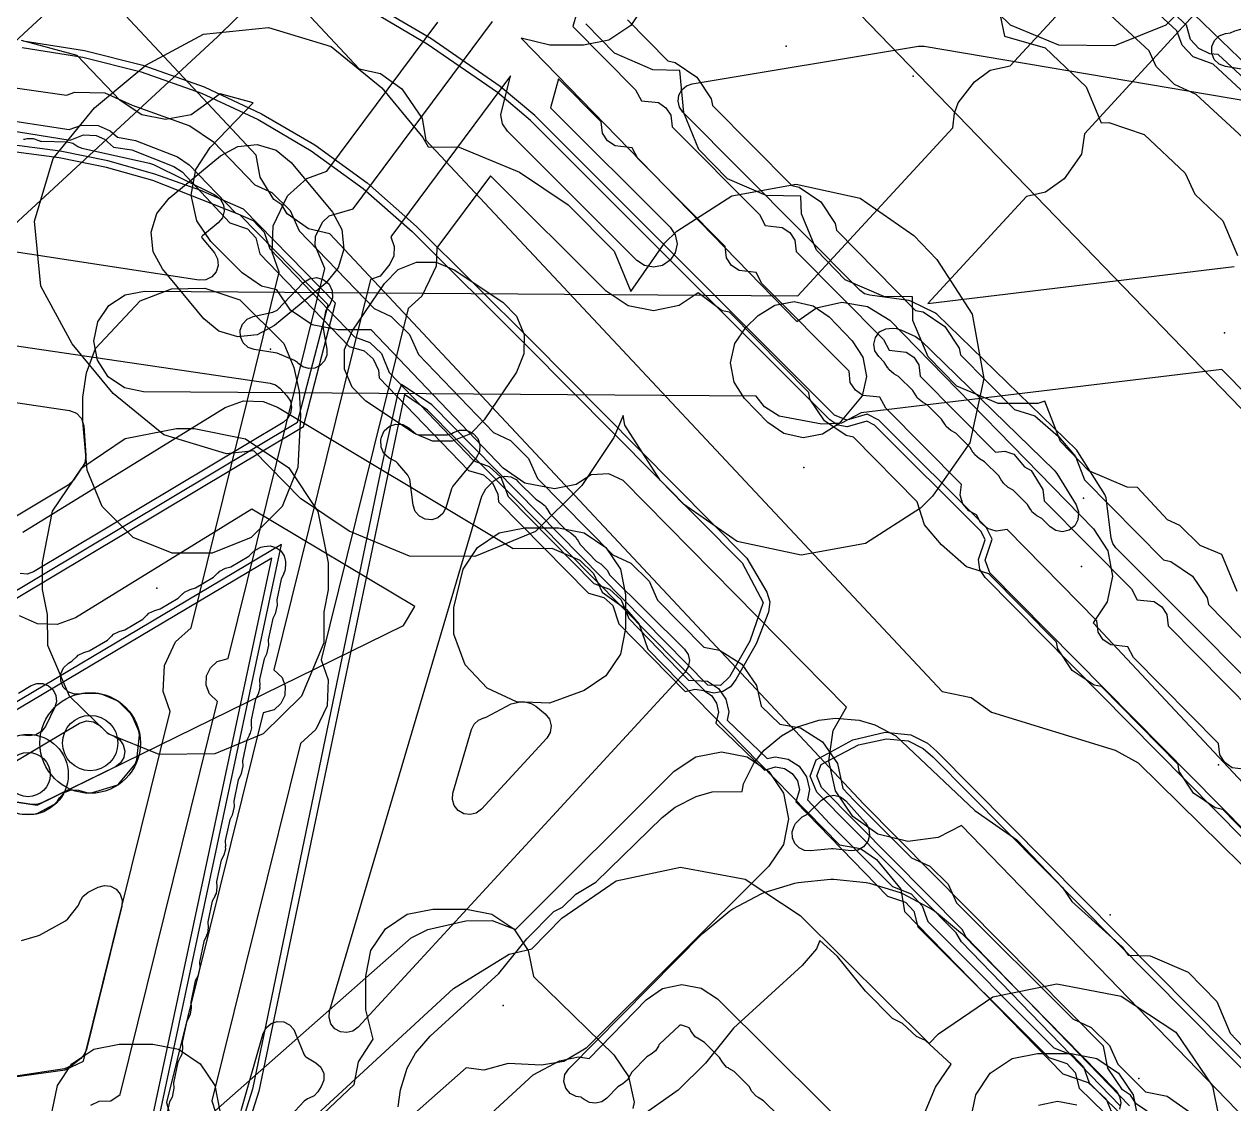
# Model space of a CAD drawing. Header units: metres. Extents: x -2677 to -840, y 169 to 1487.
# Drawn here: x -2091.17 to -2055.09, y 987.53 to 1019.73 of the extents above; entities that cross this region are included whole.
import ezdxf

# ---------------------------------------------------------------- set-up
doc = ezdxf.new("R2010")
doc.units = ezdxf.units.M
for name, color, linetype in [('AI_GREENING_ALLOWED_ZONE', 4, 'Continuous'), ('AI_GREENING_EXCLUSIONS', 1, 'Continuous'), ('AI_GREENING_LAWN', 82, 'Continuous'), ('AI_GREENING_REJECTED', 6, 'Continuous'), ('AI_GREENING_SHRUBS', 92, 'Continuous')]:
    doc.layers.add(name, color=color, linetype=linetype)

# ---------------------------------------------------------------- blocks, each defined once
blk = doc.blocks.new('AI_SHRUB')
for radius in [1, 0.55]:
    blk.add_circle((0, 0), radius)

msp = doc.modelspace()

# ---------------------------------------------------------------- linework, layer by layer
at = {"layer": 'AI_GREENING_ALLOWED_ZONE'}
for points in [[(-2095.645, 1009.073), (-2089.818, 1008.21), (-2089.61, 1008.129), (-2089.459, 1007.966), (-2089.393, 1007.753), (-2089.325, 1006.859), (-2089.355, 1006.648), (-2089.47, 1006.468), (-2089.479, 1006.459), (-2089.697, 1006.133), (-2089.855, 1005.983), (-2106.465, 996.016)], [(-2092.113, 997.341), (-2089.518, 998.882), (-2089.312, 998.95), (-2089.097, 998.924), (-2088.913, 998.809), (-2088.702, 998.602), (-2088.622, 998.549), (-2088.479, 998.491), (-2088.319, 998.387), (-2088.211, 998.231), (-2088.168, 998.045), (-2088.198, 997.857), (-2088.295, 997.694), (-2088.447, 997.579), (-2090.643, 996.501), (-2090.788, 996.456), (-2090.94, 996.456), (-2091.384, 996.524)], [(-2091.25, 992.405), (-2090.768, 992.535), (-2090.712, 992.558), (-2089.94, 992.985), (-2089.866, 993.047), (-2089.563, 993.428), (-2089.519, 993.514), (-2089.514, 993.532), (-2089.417, 993.714), (-2089.255, 993.842), (-2088.959, 993.988), (-2088.777, 994.038), (-2088.59, 994.018), (-2088.424, 993.93), (-2088.302, 993.786), (-2088.242, 993.608), (-2088.252, 993.42), (-2089.311, 989.148), (-2089.374, 989.001), (-2089.479, 988.882), (-2089.726, 988.68), (-2089.969, 988.572), (-2093.016, 988.117)]]:
    msp.add_lwpolyline(points, dxfattribs=at)
msp.add_lwpolyline([(-2076.194, 999.507), (-2076.043, 999.471), (-2075.91, 999.392), (-2075.627, 999.155), (-2075.501, 998.997), (-2075.448, 998.804), (-2075.476, 998.604), (-2075.58, 998.432), (-2077.531, 996.314), (-2077.684, 996.201), (-2077.869, 996.154), (-2078.058, 996.179), (-2078.223, 996.273), (-2078.342, 996.422), (-2078.396, 996.604), (-2078.379, 996.794), (-2077.822, 998.692), (-2077.743, 998.849), (-2077.616, 998.969), (-2077.454, 999.038), (-2077.452, 999.039), (-2077.39, 999.062), (-2076.647, 999.461), (-2076.374, 999.52), (-2076.194, 999.507)], close=True, dxfattribs=at)
at = {"layer": 'AI_GREENING_EXCLUSIONS'}
for points in [[(-2044.987, 998.051), (-2073.213, 1027.242), (-2074.024, 1027.654), (-2074.604, 1028.176), (-2074.91, 1028.659), (-2075.416, 1028.399), (-2076.18, 1028.243), (-2076.961, 1028.255), (-2077.701, 1028.502), (-2078.291, 1029.013), (-2078.64, 1029.711), (-2078.705, 1030.078), (-2078.626, 1030.817), (-2078.282, 1031.477), (-2077.938, 1031.819), (-2077.04, 1032.308), (-2077.158, 1033.06), (-2077.106, 1033.609), (-2094.992, 1080.048)], [(-2044.987, 998.051), (-2073.213, 1027.242), (-2074.024, 1027.654), (-2074.604, 1028.176), (-2074.91, 1028.659), (-2075.416, 1028.399), (-2076.18, 1028.243), (-2076.961, 1028.255), (-2077.701, 1028.502), (-2078.291, 1029.013), (-2078.64, 1029.711), (-2078.705, 1030.078), (-2078.626, 1030.817), (-2078.282, 1031.477), (-2077.938, 1031.819), (-2077.04, 1032.308), (-2077.158, 1033.06), (-2077.106, 1033.609), (-2094.992, 1080.048)], [(-2098.34, 1012.844), (-2088.85, 1021.61), (-2088.761, 1022.345), (-2088.391, 1023), (-2086.842, 1030.821), (-2086.544, 1031.542), (-2086.201, 1031.934), (-2080.552, 1036.905), (-2079.877, 1037.296), (-2079.104, 1037.399), (-2078.35, 1037.199), (-2077.73, 1036.725), (-2077.338, 1036.05), (-2077.235, 1035.276), (-2077.436, 1034.522), (-2077.91, 1033.902), (-2083.05, 1029.379), (-2083.569, 1026.755), (-2075.893, 1034.293), (-2075.766, 1034.901), (-2075.327, 1035.546), (-2074.465, 1036.158), (-2073.799, 1036.349), (-2053.924, 1055.896)], [(-2051.118, 1053.045), (-2070.958, 1033.533), (-2071.192, 1032.795), (-2071.825, 1031.98), (-2072.478, 1031.553), (-2073.093, 1031.436), (-2085.389, 1019.363), (-2095.586, 1009.943), (-2095.843, 1009.212), (-2096.501, 1008.417), (-2097.166, 1008.01), (-2097.785, 1007.912), (-2107.926, 998.545), (-2117.997, 988.844), (-2118.239, 988.108), (-2118.88, 987.3), (-2119.536, 986.879), (-2120.153, 986.768), (-2130.207, 977.084)], [(-2095.219, 1033.395), (-2081.18, 1018.399), (-2080.542, 1018.251), (-2079.908, 1017.796), (-2079.293, 1016.918), (-2079.186, 1016.27), (-2063.788, 999.821), (-2062.926, 999.644), (-2062.313, 999.209), (-2058.63, 998.072), (-2057.944, 997.7), (-2052.401, 992.247), (-2051.962, 991.602), (-2051.805, 990.837), (-2051.951, 990.071), (-2052.38, 989.419), (-2053.063, 988.973), (-2040.938, 976.674)], [(-2033.935, 963.037), (-2034.36, 963.691), (-2034.481, 964.35), (-2043.707, 973.927), (-2056.707, 986.967), (-2057.353, 987.097), (-2058.001, 987.532), (-2058.17, 987.787), (-2058.409, 987.946), (-2058.842, 988.595), (-2058.973, 989.252), (-2066.132, 996.473), (-2082.047, 1013.472), (-2082.688, 1013.621), (-2083.323, 1014.074), (-2083.486, 1014.334), (-2083.719, 1014.5), (-2084.134, 1015.161), (-2084.246, 1015.821), (-2097.275, 1029.739)], [(-2023.08, 963.349), (-2062.506, 1003.222), (-2062.664, 1003.469), (-2062.706, 1003.759), (-2062.502, 1004.353), (-2062.626, 1004.596), (-2065.802, 1007.768), (-2066.036, 1007.89), (-2066.621, 1007.715), (-2066.903, 1007.764), (-2067.142, 1007.923), (-2076.066, 1016.851), (-2077.055, 1017.684), (-2079.153, 1019.135), (-2081.091, 1020.276), (-2083.099, 1021.23), (-2085.164, 1021.997), (-2087.274, 1022.578), (-2089.416, 1022.974), (-2091.578, 1023.183)], [(-2022.976, 963.52), (-2062.364, 1003.362), (-2062.507, 1003.746), (-2062.3, 1004.365), (-2062.472, 1004.724), (-2065.673, 1007.922), (-2066.02, 1008.092), (-2066.627, 1007.915), (-2066.999, 1008.063), (-2075.933, 1017), (-2076.969, 1017.872), (-2079.043, 1019.302), (-2080.997, 1020.453), (-2083.021, 1021.414), (-2085.103, 1022.188), (-2087.23, 1022.773), (-2089.389, 1023.172), (-2091.567, 1023.383)], [(-2050.7, 1004.626), (-2055.449, 1009.432), (-2066.204, 1008.137), (-2066.792, 1007.826), (-2067.376, 1007.799), (-2068.651, 1008.038), (-2069.091, 1008.32), (-2069.332, 1008.63), (-2087.604, 1008.767), (-2088.177, 1008.885), (-2088.661, 1009.214), (-2088.983, 1009.703), (-2089.093, 1010.278), (-2088.974, 1010.851), (-2088.645, 1011.335), (-2088.156, 1011.657), (-2087.582, 1011.767), (-2068.088, 1011.621), (-2063.466, 1016.633), (-2063.424, 1017.068), (-2063.306, 1017.376), (-2062.827, 1018.007), (-2062.353, 1018.352), (-2061.759, 1018.485), (-2058.43, 1022.095)], [(-2052.804, 1016.28), (-2055.555, 1018.824), (-2055.803, 1018.844), (-2056.135, 1019.003), (-2056.378, 1019.272), (-2056.503, 1019.701), (-2059.254, 1022.245)], [(-2053.092, 1016.112), (-2055.705, 1018.53), (-2056.303, 1018.755), (-2056.627, 1019.104), (-2056.791, 1019.532), (-2059.405, 1021.951)], [(-2053.918, 1015.513), (-2056.213, 1017.633), (-2056.862, 1017.925), (-2057.402, 1018.466), (-2057.618, 1018.933), (-2059.912, 1021.054)], [(-2055.934, 1020.888), (-2057.121, 1019.701), (-2058.643, 1019.081), (-2060.304, 1019.097), (-2061.749, 1019.701), (-2062.893, 1020.824)], [(-2072.642, 1020.335), (-2073.076, 1019.686), (-2073.725, 1019.252), (-2074.49, 1019.1), (-2075.49, 1019.1), (-2076.348, 1019.314), (-2068.125, 1010.859), (-2067.541, 1011.264), (-2066.781, 1011.44), (-2066.011, 1011.311), (-2065.349, 1010.897), (-2059.274, 1004.674), (-2058.849, 1004.02), (-2058.706, 1003.268), (-2058.862, 1002.503), (-2059.284, 1001.877), (-2051.22, 993.252)], [(-2074.697, 1020.035), (-2074.803, 1019.653), (-2072.93, 1017.768), (-2072.76, 1017.443), (-2072.253, 1017.388), (-2072.027, 1017.235), (-2071.876, 1017.008), (-2071.838, 1016.669), (-2069.234, 1014.048), (-2069.063, 1013.722), (-2068.557, 1013.667), (-2068.33, 1013.514), (-2068.179, 1013.287), (-2068.141, 1012.948), (-2065.537, 1010.327), (-2065.367, 1010.001), (-2064.86, 1009.946), (-2064.634, 1009.794), (-2064.483, 1009.566), (-2064.445, 1009.227), (-2062.194, 1006.962), (-2061.914, 1006.99), (-2061.653, 1006.908), (-2061.336, 1006.524), (-2061.129, 1006.417), (-2060.786, 1005.846), (-2060.748, 1005.507), (-2058.144, 1002.886), (-2057.974, 1002.56), (-2057.468, 1002.505), (-2057.241, 1002.352), (-2057.09, 1002.125), (-2057.052, 1001.786), (-2054.513, 999.218)], [(-2053.591, 1017.432), (-2056.269, 1020.013), (-2059.547, 1016.458), (-2059.63, 1015.846), (-2060.145, 1015.119), (-2060.706, 1014.72), (-2061.276, 1014.583), (-2064.212, 1011.399), (-2055.078, 1012.498)], [(-2062.061, 1019.987), (-2061.925, 1019.365), (-2060.713, 1019.018), (-2059.489, 1017.859), (-2059.043, 1016.785), (-2058.812, 1016.791), (-2057.762, 1016.439), (-2056.538, 1015.28), (-2056.251, 1014.657), (-2055.413, 1013.864), (-2054.978, 1012.831)], [(-2093.052, 988.112), (-2089.942, 988.539), (-2089.396, 988.806), (-2086.811, 999.233), (-2087.023, 999.822), (-2086.987, 1000.602), (-2086.655, 1001.308), (-2086.192, 1001.729), (-2083.564, 1012.328), (-2083.773, 1012.932), (-2083.737, 1013.712), (-2083.315, 1014.603), (-2082.736, 1015.126), (-2082.14, 1015.344), (-2078.835, 1019.784)], [(-2089.18, 987.492), (-2088.934, 987.612), (-2088.587, 987.619), (-2088.303, 987.812), (-2085.398, 999.528), (-2085.645, 999.759), (-2085.738, 1000.016), (-2085.725, 1000.289), (-2085.609, 1000.536), (-2085.407, 1000.72), (-2085.081, 1000.809), (-2082.198, 1012.437), (-2082.487, 1013.126), (-2082.475, 1013.399), (-2082.273, 1013.827), (-2082.07, 1014.01), (-2081.359, 1014.216), (-2077.195, 1019.81)], [(-2054.993, 1002.809), (-2055.451, 1003.915), (-2056.091, 1004.183), (-2056.703, 1004.773), (-2057.068, 1004.943), (-2057.959, 1005.905), (-2058.273, 1005.919), (-2059.413, 1006.411), (-2060.262, 1007.279), (-2060.73, 1008.484), (-2060.932, 1008.417), (-2062.12, 1008.417), (-2063.352, 1008.932), (-2064.207, 1009.809), (-2064.66, 1010.893), (-2064.677, 1011.592), (-2065.528, 1011.609), (-2066.679, 1012.107), (-2067.534, 1012.984), (-2067.987, 1014.068), (-2068.004, 1014.602), (-2069.038, 1014.619), (-2070.189, 1015.117), (-2071.044, 1015.994), (-2071.497, 1017.078), (-2071.611, 1018.344), (-2072.414, 1018.361), (-2073.565, 1018.859), (-2074.42, 1019.736)], [(-2073.172, 1019.856), (-2071.973, 1018.632), (-2071.752, 1018.587), (-2071.104, 1018.151), (-2070.673, 1017.501), (-2070.634, 1017.302), (-2068.276, 1014.911), (-2068.055, 1014.866), (-2067.408, 1014.431), (-2066.977, 1013.78), (-2066.938, 1013.581), (-2064.58, 1011.19), (-2064.359, 1011.146), (-2063.712, 1010.71), (-2063.28, 1010.06), (-2063.241, 1009.861), (-2061.629, 1008.238), (-2061.027, 1008.047), (-2060.317, 1007.432), (-2059.814, 1006.835), (-2059.545, 1006.14), (-2057.187, 1003.749), (-2056.966, 1003.704), (-2056.319, 1003.269), (-2055.887, 1002.618), (-2055.848, 1002.419), (-2053.551, 1000.076)], [(-2042.4, 974.314), (-2063.209, 995.833), (-2063.908, 995.475), (-2064.816, 995.357), (-2065.706, 995.575), (-2066.457, 996.1), (-2066.968, 996.86), (-2067.169, 997.754), (-2067.034, 998.66), (-2066.638, 999.363), (-2073.307, 1006.119), (-2073.731, 1006.319), (-2074.261, 1006.284), (-2074.709, 1006), (-2075.354, 1005.866), (-2076.239, 1006.035), (-2076.878, 1006.484), (-2080.818, 1010.61), (-2081.81, 1010.61), (-2082.575, 1010.762), (-2083.224, 1011.196), (-2083.63, 1011.803), (-2084.09, 1011.913), (-2084.669, 1012.316), (-2085.598, 1013.246), (-2086.018, 1013.863), (-2086.183, 1014.626), (-2086.043, 1015.394), (-2085.621, 1016.05), (-2084.333, 1017.381), (-2085.319, 1017.645), (-2086.183, 1017.018), (-2086.951, 1016.883), (-2087.655, 1017.027), (-2088.308, 1017.454), (-2089.587, 1018.789), (-2091.248, 1019.235)], [(-2091.199, 1019.226), (-2089.366, 1018.94), (-2087.625, 1018.502), (-2085.799, 1017.855), (-2084.089, 1017.056), (-2082.503, 1016.125), (-2080.937, 1014.992), (-2079.464, 1013.69), (-2076.027, 1010.274), (-2069.616, 1003.805), (-2069.014, 1002.793), (-2068.925, 1002.499), (-2068.971, 1002.194), (-2069.337, 1001.252), (-2069.946, 1000.179), (-2070.105, 999.963), (-2070.334, 999.822), (-2070.599, 999.777), (-2070.861, 999.836), (-2079.135, 1008.216), (-2079.824, 1008.678), (-2084.171, 987.905), (-2085.448, 983.85)], [(-2091.229, 1019.029), (-2089.415, 1018.746), (-2087.674, 1018.308), (-2085.883, 1017.673), (-2084.191, 1016.884), (-2082.605, 1015.952), (-2081.055, 1014.83), (-2079.596, 1013.541), (-2076.172, 1010.136), (-2069.758, 1003.664), (-2069.125, 1002.484), (-2069.523, 1001.324), (-2070.127, 1000.264), (-2070.404, 1000.009), (-2070.78, 1000.019), (-2079.008, 1008.371), (-2079.914, 1008.98), (-2080.038, 1008.686), (-2080.489, 1006.622), (-2084.362, 987.963), (-2085.631, 983.93)], [(-2054.628, 997.493), (-2055.134, 997.551), (-2055.36, 997.704), (-2055.51, 997.933), (-2055.546, 998.272), (-2058.08, 1000.835), (-2058.251, 1001.161), (-2058.757, 1001.216), (-2058.984, 1001.368), (-2059.135, 1001.596), (-2059.173, 1001.935), (-2061.845, 1004.659), (-2062.177, 1004.604), (-2062.438, 1004.687), (-2062.647, 1004.863), (-2062.767, 1005.094), (-2062.997, 1005.213), (-2063.173, 1005.422), (-2063.256, 1005.682), (-2063.21, 1005.998), (-2065.473, 1008.276), (-2065.643, 1008.602), (-2066.15, 1008.657), (-2066.377, 1008.81), (-2066.528, 1009.037), (-2066.566, 1009.376), (-2069.17, 1011.997), (-2069.34, 1012.323), (-2069.846, 1012.378), (-2070.073, 1012.53), (-2070.224, 1012.758), (-2070.262, 1013.097), (-2072.866, 1015.718), (-2073.036, 1016.043), (-2073.543, 1016.098), (-2073.769, 1016.251), (-2073.92, 1016.478), (-2073.959, 1016.817), (-2075.233, 1018.1), (-2075.472, 1017.234), (-2071.902, 1013.675), (-2071.75, 1013.448), (-2071.696, 1013.18), (-2071.749, 1012.912), (-2071.9, 1012.685), (-2072.127, 1012.532), (-2072.395, 1012.479), (-2072.663, 1012.532), (-2072.89, 1012.683), (-2076.75, 1016.531), (-2076.902, 1016.758), (-2076.956, 1017.026), (-2076.663, 1018.181), (-2080.232, 1013.386), (-2080.133, 1013.094), (-2080.145, 1012.821), (-2080.261, 1012.574), (-2080.55, 1012.21), (-2080.837, 1012.108), (-2083.722, 1000.472), (-2083.475, 1000.241), (-2083.383, 999.984), (-2083.395, 999.711), (-2083.512, 999.464), (-2083.713, 999.28), (-2084.04, 999.191), (-2086.921, 987.567), (-2086.66, 986.636)], [(-2091.647, 1017.861), (-2089.908, 1017.614), (-2089.654, 1017.699), (-2088.765, 1017.68), (-2087.948, 1017.309), (-2086.231, 1016.696), (-2085.522, 1016.222), (-2084.287, 1014.939), (-2083.777, 1014.705), (-2083.236, 1014.165), (-2082.966, 1013.566), (-2080.73, 1011.243), (-2080.22, 1011.01), (-2079.68, 1010.469), (-2079.409, 1009.871), (-2077.174, 1007.548), (-2076.664, 1007.315), (-2076.123, 1006.774), (-2075.853, 1006.176), (-2073.613, 1003.904), (-2073.07, 1003.656), (-2072.53, 1003.116), (-2072.274, 1002.553), (-2070.899, 1001.147), (-2070.425, 1001.062), (-2069.768, 1000.641), (-2069.322, 1000), (-2069.188, 999.389), (-2068.632, 998.853), (-2068.016, 998.742), (-2067.359, 998.321), (-2066.913, 997.68), (-2066.751, 996.938), (-2066.414, 996.576), (-2064.707, 994.87), (-2064.152, 994.617), (-2063.612, 994.077), (-2063.361, 993.525), (-2059.893, 990.06), (-2059.339, 989.808), (-2058.799, 989.268), (-2058.547, 988.715), (-2057.723, 987.891), (-2057.081, 987.755), (-2056.437, 987.314)], [(-2091.647, 1016.861), (-2089.826, 1016.585), (-2089.456, 1016.719), (-2088.963, 1016.7), (-2088.602, 1016.548), (-2088.388, 1016.361), (-2087.846, 1016.257), (-2086.597, 1015.766), (-2086.243, 1015.528), (-2084.868, 1014.099), (-2084.336, 1013.876), (-2084.012, 1013.526), (-2083.841, 1013.03), (-2081.312, 1010.404), (-2080.859, 1010.234), (-2080.509, 1009.91), (-2080.285, 1009.335), (-2077.755, 1006.709), (-2077.302, 1006.539), (-2076.953, 1006.215), (-2076.728, 1005.64), (-2074.178, 1003.051), (-2073.708, 1002.881), (-2073.359, 1002.557), (-2073.134, 1001.998), (-2071.353, 1000.161), (-2070.79, 1000.131), (-2070.461, 999.92), (-2070.239, 999.6), (-2070.155, 999.219), (-2070.199, 998.974), (-2069.008, 997.827), (-2068.765, 997.88), (-2068.381, 997.811), (-2068.052, 997.6), (-2067.83, 997.28), (-2067.746, 996.899), (-2067.8, 996.598), (-2067.134, 995.881), (-2065.266, 994.012), (-2064.711, 993.788), (-2064.388, 993.439), (-2064.217, 992.964), (-2060.453, 989.203), (-2059.898, 988.979), (-2059.574, 988.629), (-2059.404, 988.155), (-2058.114, 986.869)], [(-2091.647, 1016.561), (-2089.801, 1016.263), (-2089.397, 1016.425), (-2089.022, 1016.405), (-2088.769, 1016.3), (-2088.505, 1016.061), (-2087.956, 1015.977), (-2086.707, 1015.486), (-2086.459, 1015.32), (-2085.03, 1013.806), (-2084.503, 1013.627), (-2084.261, 1013.358), (-2084.135, 1012.876), (-2081.473, 1010.111), (-2081.026, 1009.985), (-2080.758, 1009.743), (-2080.598, 1009.41), (-2080.579, 1009.181), (-2077.917, 1006.416), (-2077.47, 1006.29), (-2077.201, 1006.048), (-2077.042, 1005.715), (-2077.022, 1005.486), (-2074.337, 1002.757), (-2073.876, 1002.632), (-2073.608, 1002.389), (-2073.429, 1001.841), (-2071.455, 999.828), (-2071.168, 999.9), (-2070.9, 999.852), (-2070.67, 999.704), (-2070.514, 999.48), (-2070.455, 999.213), (-2070.541, 998.886), (-2069.083, 997.482), (-2068.759, 997.58), (-2068.491, 997.532), (-2068.261, 997.384), (-2068.105, 997.16), (-2068.046, 996.893), (-2068.152, 996.535), (-2065.423, 993.718), (-2064.879, 993.539), (-2064.636, 993.271), (-2064.511, 992.807), (-2060.61, 988.909), (-2060.066, 988.73), (-2059.823, 988.461), (-2059.698, 987.997), (-2058.194, 986.525)], [(-2108.526, 992.372), (-2082.838, 1007.732), (-2081.879, 1011.409), (-2084.624, 1014.206), (-2085.895, 1014.765), (-2087.269, 1015.257), (-2088.67, 1015.649), (-2090.093, 1015.941), (-2091.534, 1016.133)], [(-2108.628, 992.543), (-2083.011, 1007.862), (-2082.098, 1011.359), (-2084.738, 1014.038), (-2087.329, 1015.066), (-2088.717, 1015.455), (-2090.127, 1015.744), (-2091.553, 1015.934)], [(-2053.197, 994.029), (-2055.421, 996.308), (-2055.641, 996.354), (-2056.287, 996.793), (-2056.715, 997.445), (-2056.753, 997.645), (-2059.038, 999.972), (-2059.258, 1000.016), (-2059.906, 1000.452), (-2060.337, 1001.102), (-2060.376, 1001.301), (-2062.398, 1003.337), (-2063.064, 1003.548), (-2063.809, 1004.198), (-2064.312, 1004.795), (-2064.53, 1005.482), (-2066.431, 1007.413), (-2066.651, 1007.458), (-2067.299, 1007.893), (-2067.73, 1008.544), (-2067.769, 1008.743), (-2070.127, 1011.134), (-2070.348, 1011.178), (-2071.061, 1011.712), (-2071.628, 1011.332), (-2072.393, 1011.179), (-2073.158, 1011.33), (-2073.808, 1011.762), (-2077.259, 1015.203), (-2078.858, 1013.055), (-2078.883, 1012.508), (-2078.97, 1012.322), (-2079.305, 1011.617), (-2079.71, 1011.251), (-2082.309, 1000.767), (-2082.097, 1000.178), (-2082.134, 999.398), (-2082.465, 998.692), (-2082.928, 998.271), (-2085.569, 987.62), (-2085.465, 987.282)], [(-2091.209, 1004.58), (-2085.173, 1008.293), (-2084.624, 1008.496), (-2084.039, 1008.474), (-2083.617, 1008.302), (-2076.583, 1004.095), (-2075.434, 1004.096), (-2074.595, 1003.747), (-2074.19, 1003.342), (-2073.926, 1002.792), (-2073.206, 1002.274), (-2072.825, 1001.829), (-2072.568, 1001.091), (-2066.852, 995.254), (-2066.226, 995.142), (-2065.744, 994.811), (-2065.023, 993.932), (-2064.915, 993.268), (-2060.189, 988.424), (-2059.438, 988.165), (-2058.899, 987.67), (-2058.551, 986.837)], [(-2091.449, 996.534), (-2090.785, 996.432), (-2079.852, 1001.797), (-2079.519, 1002.356), (-2084.376, 1005.261), (-2089.637, 1002.025), (-2090.186, 1001.821), (-2090.771, 1001.843), (-2091.303, 1002.087)], [(-2088.083, 982.698), (-2083.491, 1004.206), (-2106.79, 990.37)], [(-2088.278, 982.74), (-2083.782, 1003.801), (-2106.688, 990.198)], [(-2080.009, 987.436), (-2079.948, 987.952), (-2079.74, 988.596), (-2079.495, 989.036), (-2079.061, 989.55), (-2077.013, 991.415), (-2076.177, 992.453), (-2075.366, 993.263), (-2075.111, 993.391), (-2074.719, 993.782), (-2074.122, 994.136), (-2072.137, 996.068), (-2071.747, 996.38), (-2071.128, 996.698), (-2070.648, 996.836), (-2069.757, 996.847), (-2069.718, 997.071), (-2069.401, 997.685), (-2069.093, 998.073), (-2068.582, 998.508), (-2068.128, 998.762), (-2067.47, 998.973), (-2066.97, 999.03), (-2066.267, 998.97), (-2065.795, 998.833), (-2065.171, 998.508), (-2062.813, 996.282), (-2061.561, 995.404), (-2060.196, 993.982), (-2059.918, 993.56), (-2058.419, 992.215), (-2058.236, 991.96), (-2057.588, 991.946), (-2056.448, 991.454), (-2055.599, 990.586), (-2055.201, 989.637), (-2054.832, 989.248)], [(-2058.48, 987.469), (-2063.214, 992.365), (-2063.368, 992.629), (-2067.526, 996.825), (-2067.729, 997.302), (-2067.548, 997.788), (-2066.449, 998.381), (-2065.49, 998.61), (-2064.722, 998.535), (-2064.223, 998.282), (-2063.96, 998.05), (-2040.06, 973.933)], [(-2058.201, 987.468), (-2063.07, 992.504), (-2063.187, 992.731), (-2067.384, 996.966), (-2067.529, 997.307), (-2067.399, 997.653), (-2066.287, 998.231), (-2065.447, 998.414), (-2064.801, 998.351), (-2064.355, 998.131), (-2064.07, 997.879), (-2040.2, 973.79)], [(-2089.61, 983.67), (-2079.622, 992.475), (-2079.622, 992.475), (-2079.13, 992.725), (-2077.995, 992.986), (-2077.214, 993.001), (-2076.514, 992.726), (-2071.782, 997.446), (-2071.133, 997.878), (-2070.367, 998.029), (-2069.602, 997.876), (-2068.954, 997.442), (-2068.521, 996.792), (-2068.37, 996.027), (-2068.523, 995.261), (-2068.958, 994.613), (-2074.401, 989.189), (-2075.073, 988.792), (-2075.737, 988.68), (-2076.737, 988.733), (-2077.463, 988.538), (-2077.981, 988.605), (-2086.896, 980.73)], [(-2084.102, 985.68), (-2078.362, 990.972), (-2076.698, 991.989), (-2076.022, 992.147), (-2075.128, 993.07), (-2073.513, 994.184), (-2071.593, 994.59), (-2069.666, 994.227), (-2068.026, 993.15), (-2064.175, 989.325), (-2063.894, 989.621), (-2062.279, 990.716), (-2060.368, 991.11), (-2058.452, 990.742), (-2056.823, 989.67), (-2055.728, 988.055), (-2055.535, 987.119)], [(-2095.817, 974.406), (-2081.323, 988.108), (-2081.197, 988.786), (-2080.755, 989.459), (-2080.98, 990.333), (-2080.98, 991.333), (-2080.828, 992.098), (-2080.394, 992.747), (-2079.745, 993.181), (-2078.98, 993.333), (-2077.98, 993.333), (-2077.215, 993.181), (-2076.566, 992.747), (-2076.132, 992.098), (-2075.98, 991.322), (-2073.582, 988.988), (-2073.14, 988.345), (-2072.977, 987.582), (-2073.013, 987.386)], [(-2064.415, 987.006), (-2063.986, 988.031), (-2063.521, 988.717), (-2064.289, 989.422), (-2064.553, 989.533), (-2064.967, 989.929), (-2065.269, 990.075), (-2066.079, 990.886), (-2066.912, 991.92), (-2067.432, 992.397), (-2067.538, 992.15), (-2067.962, 991.655), (-2070.016, 989.782), (-2070.848, 988.745), (-2071.659, 987.935), (-2072.903, 987.062)], [(-2081.729, 983.107), (-2075.99, 988.398), (-2075.204, 988.812), (-2074.632, 988.935), (-2074.317, 988.878), (-2072.614, 990.635), (-2072.13, 990.969), (-2071.554, 991.091), (-2070.976, 990.982), (-2070.484, 990.659), (-2064.158, 984.369)], [(-2060.917, 987.492), (-2060.344, 987.61), (-2059.769, 987.5)]]:
    msp.add_lwpolyline(points, dxfattribs=at)
for points in [[(-2083.884, 1019.625), (-2082.015, 1019.065), (-2080.502, 1017.832), (-2079.273, 1016.346), (-2079.121, 1016.064), (-2078.193, 1016.062), (-2076.393, 1015.311), (-2074.944, 1014.338), (-2073.568, 1012.956), (-2073.074, 1011.757), (-2072.072, 1013.2), (-2071.703, 1013.556), (-2070.064, 1014.608), (-2068.141, 1014.954), (-2066.235, 1014.538), (-2064.635, 1013.426), (-2063.947, 1012.712), (-2062.897, 1011.079), (-2062.549, 1009.159), (-2062.965, 1007.244), (-2064.072, 1005.649), (-2064.437, 1005.296), (-2066.077, 1004.239), (-2067.997, 1003.891), (-2069.903, 1004.303), (-2071.507, 1005.414), (-2072.199, 1006.131), (-2073.253, 1007.771), (-2073.305, 1008.061), (-2073.581, 1007.4), (-2074.539, 1005.973), (-2075.922, 1004.596), (-2077.726, 1003.854), (-2079.677, 1003.858), (-2081.477, 1004.609), (-2082.926, 1005.582), (-2084.317, 1007.001), (-2085.129, 1006.918), (-2086.998, 1007.478), (-2088.511, 1008.71), (-2089.74, 1010.197), (-2090.666, 1011.914), (-2090.864, 1013.855), (-2090.304, 1015.724), (-2089.072, 1017.236), (-2087.542, 1018.501), (-2085.824, 1019.426), (-2083.884, 1019.625)], [(-2083.654, 1015.972), (-2083.2, 1015.603), (-2081.971, 1014.116), (-2081.693, 1013.6), (-2081.634, 1013.018), (-2081.802, 1012.458), (-2082.171, 1012.004), (-2083.701, 1010.739), (-2084.216, 1010.462), (-2084.799, 1010.402), (-2085.359, 1010.57), (-2085.813, 1010.94), (-2087.042, 1012.427), (-2087.32, 1012.942), (-2087.379, 1013.524), (-2087.211, 1014.085), (-2086.842, 1014.539), (-2085.312, 1015.803), (-2084.797, 1016.081), (-2084.214, 1016.14), (-2083.654, 1015.972)], [(-2081.61, 1009.443), (-2081.609, 1010.029), (-2081.384, 1010.569), (-2080.425, 1011.996), (-2080.01, 1012.409), (-2079.469, 1012.632), (-2078.884, 1012.63), (-2078.344, 1012.405), (-2076.895, 1011.433), (-2076.482, 1011.018), (-2076.26, 1010.477), (-2076.261, 1009.891), (-2076.486, 1009.351), (-2077.445, 1007.924), (-2077.86, 1007.511), (-2078.401, 1007.288), (-2078.986, 1007.29), (-2079.526, 1007.515), (-2080.975, 1008.487), (-2081.388, 1008.902), (-2081.61, 1009.443)], [(-2083.422, 1010.201), (-2083.122, 1009.491), (-2082.967, 1008.772), (-2082.928, 1008.055), (-2083.005, 1006.51), (-2083.475, 1005.345), (-2084.397, 1004.423), (-2085.562, 1003.953), (-2086.75, 1003.953), (-2087.915, 1004.423), (-2088.837, 1005.345), (-2089.29, 1006.429), (-2089.423, 1007.882), (-2089.422, 1008.6), (-2089.305, 1009.327), (-2089.044, 1010.051), (-2087.707, 1011.481), (-2086.776, 1011.831), (-2085.782, 1011.858), (-2084.732, 1011.506), (-2083.422, 1010.201)], [(-2070.1, 1009.629), (-2069.975, 1010.201), (-2069.641, 1010.682), (-2069.275, 1011.035), (-2068.783, 1011.351), (-2068.206, 1011.455), (-2067.634, 1011.33), (-2067.154, 1010.996), (-2066.468, 1010.284), (-2066.153, 1009.794), (-2066.048, 1009.215), (-2066.172, 1008.646), (-2066.871, 1007.811), (-2067.362, 1007.495), (-2067.938, 1007.39), (-2068.512, 1007.515), (-2068.992, 1007.848), (-2069.68, 1008.561), (-2069.996, 1009.053), (-2070.1, 1009.629)], [(-2084.57, 1007.363), (-2083.273, 1006.495), (-2082.405, 1005.198), (-2082.101, 1003.667), (-2082.101, 1002.861), (-2082.232, 1002.2), (-2082.232, 1001.277), (-2082.895, 999.691), (-2084.039, 998.568), (-2085.484, 997.963), (-2087.145, 997.948), (-2088.667, 998.568), (-2089.811, 999.691), (-2090.459, 1001.199), (-2090.474, 1002.122), (-2090.623, 1002.87), (-2090.623, 1003.672), (-2090.319, 1005.203), (-2089.451, 1006.5), (-2088.154, 1007.368), (-2086.623, 1007.672), (-2086.101, 1007.667), (-2084.57, 1007.363)], [(-2073.231, 1001.706), (-2073.383, 1000.941), (-2073.817, 1000.292), (-2074.466, 999.858), (-2075.495, 999.474), (-2076.481, 999.513), (-2077.363, 999.922), (-2078.01, 1000.621), (-2078.351, 1001.538), (-2078.351, 1002.33), (-2078.079, 1003.471), (-2077.645, 1004.12), (-2076.996, 1004.554), (-2076.231, 1004.706), (-2075.231, 1004.706), (-2074.466, 1004.554), (-2073.817, 1004.12), (-2073.383, 1003.471), (-2073.231, 1002.706), (-2073.231, 1001.706)], [(-2085.916, 984.896), (-2086.565, 984.462), (-2087.33, 984.31), (-2088.33, 984.31), (-2089.095, 984.462), (-2089.744, 984.896), (-2090.178, 985.545), (-2090.33, 986.31), (-2090.33, 987.31), (-2090.178, 988.075), (-2089.744, 988.724), (-2089.095, 989.158), (-2088.33, 989.31), (-2087.33, 989.31), (-2086.565, 989.158), (-2085.916, 988.724), (-2085.482, 988.075), (-2085.33, 987.31), (-2085.33, 986.31), (-2085.482, 985.545), (-2085.916, 984.896)], [(-2059.175, 984.186), (-2059.94, 984.034), (-2060.94, 984.034), (-2061.705, 984.186), (-2062.354, 984.62), (-2062.788, 985.269), (-2062.94, 986.034), (-2062.94, 987.034), (-2062.788, 987.799), (-2062.354, 988.448), (-2061.705, 988.882), (-2060.94, 989.034), (-2059.94, 989.034), (-2059.175, 988.882), (-2058.526, 988.448), (-2058.092, 987.799), (-2057.94, 987.034), (-2057.94, 986.034), (-2058.092, 985.269), (-2058.526, 984.62), (-2059.175, 984.186)]]:
    msp.add_lwpolyline(points, close=True, dxfattribs=at)
at = {"layer": 'AI_GREENING_LAWN'}
for points in [[(-2054.879, 1019.576), (-2054.695, 1019.551), (-2054.533, 1019.462), (-2054.414, 1019.32), (-2054.413, 1019.317), (-2054.303, 1019.206), (-2054.191, 1019.03), (-2054.16, 1018.825), (-2054.215, 1018.624), (-2054.348, 1018.463), (-2054.534, 1018.37), (-2054.742, 1018.362), (-2055.342, 1018.463), (-2055.529, 1018.535), (-2055.672, 1018.675), (-2055.749, 1018.86), (-2055.748, 1019.06), (-2055.668, 1019.243), (-2055.522, 1019.381), (-2055.334, 1019.45), (-2055.189, 1019.472), (-2055.058, 1019.532), (-2054.879, 1019.576)], [(-2082.833, 1012.019), (-2082.658, 1012.136), (-2082.45, 1012.171), (-2082.247, 1012.117), (-2082.084, 1011.983), (-2082.073, 1011.97), (-2081.978, 1011.779), (-2081.972, 1011.567), (-2082.054, 1011.371), (-2082.139, 1011.249), (-2082.179, 1011.158), (-2082.255, 1010.793), (-2082.256, 1010.7), (-2082.14, 1010.039), (-2082.142, 1009.855), (-2082.21, 1009.685), (-2082.335, 1009.55), (-2082.5, 1009.47), (-2082.683, 1009.455), (-2082.86, 1009.507), (-2083.005, 1009.619), (-2083.018, 1009.633), (-2083.106, 1009.696), (-2083.619, 1009.912), (-2083.679, 1009.929), (-2084.304, 1010.021), (-2084.49, 1010.088), (-2084.635, 1010.221), (-2084.717, 1010.4), (-2084.724, 1010.597), (-2084.654, 1010.782), (-2084.519, 1010.925), (-2084.338, 1011.004), (-2083.749, 1011.134), (-2083.625, 1011.202), (-2082.833, 1012.019)], [(-2064.585, 1010.412), (-2064.448, 1010.318), (-2060.449, 1006.423), (-2060.371, 1006.327), (-2059.796, 1005.389), (-2059.726, 1005.188), (-2059.721, 1005.15), (-2059.738, 1004.946), (-2059.836, 1004.766), (-2059.997, 1004.64), (-2060.195, 1004.59), (-2060.397, 1004.623), (-2060.569, 1004.734), (-2060.82, 1004.983), (-2060.964, 1005.063), (-2061.11, 1005.186), (-2061.146, 1005.254), (-2061.151, 1005.25), (-2061.246, 1005.407), (-2061.674, 1005.831), (-2061.818, 1005.911), (-2061.963, 1006.034), (-2061.999, 1006.102), (-2062.005, 1006.098), (-2062.099, 1006.255), (-2062.528, 1006.679), (-2062.672, 1006.76), (-2062.817, 1006.882), (-2062.853, 1006.95), (-2062.859, 1006.947), (-2062.953, 1007.103), (-2063.382, 1007.527), (-2063.526, 1007.608), (-2063.671, 1007.73), (-2063.707, 1007.798), (-2063.712, 1007.795), (-2063.807, 1007.951), (-2064.235, 1008.375), (-2064.379, 1008.456), (-2064.525, 1008.578), (-2064.561, 1008.646), (-2064.566, 1008.643), (-2064.661, 1008.799), (-2065.089, 1009.223), (-2065.233, 1009.304), (-2065.378, 1009.426), (-2065.414, 1009.494), (-2065.42, 1009.491), (-2065.514, 1009.647), (-2065.681, 1009.812), (-2065.794, 1009.983), (-2065.829, 1010.186), (-2065.779, 1010.385), (-2065.654, 1010.548), (-2065.473, 1010.646), (-2065.269, 1010.664), (-2065.151, 1010.649), (-2065, 1010.606), (-2064.585, 1010.412)], [(-2080.019, 1006.624), (-2080.087, 1006.68), (-2080.279, 1006.786), (-2080.437, 1006.924), (-2080.525, 1007.115), (-2080.526, 1007.325), (-2080.509, 1007.408), (-2080.427, 1007.597), (-2080.276, 1007.736), (-2080.082, 1007.803), (-2079.878, 1007.787), (-2079.697, 1007.689), (-2079.487, 1007.512), (-2079.451, 1007.491), (-2079.41, 1007.484), (-2078.546, 1007.48), (-2078.413, 1007.519), (-2078.362, 1007.551), (-2078.179, 1007.623), (-2077.984, 1007.619), (-2077.804, 1007.54), (-2077.781, 1007.523), (-2077.641, 1007.374), (-2077.573, 1007.181), (-2077.588, 1006.976), (-2077.683, 1006.795), (-2078.379, 1005.954), (-2078.426, 1005.866), (-2078.59, 1005.306), (-2078.679, 1005.134), (-2078.827, 1005.009), (-2079.011, 1004.95), (-2079.204, 1004.965), (-2079.376, 1005.052), (-2079.503, 1005.197), (-2079.565, 1005.381), (-2079.668, 1006.153), (-2079.725, 1006.28), (-2080.019, 1006.624)], [(-2077.394, 1005.867), (-2077.155, 1006.106), (-2077.006, 1006.209), (-2076.83, 1006.252), (-2076.65, 1006.229), (-2076.491, 1006.144), (-2076.443, 1006.09), (-2076.44, 1006.093), (-2075.909, 1005.559), (-2075.767, 1005.477), (-2075.623, 1005.353), (-2075.588, 1005.285), (-2075.582, 1005.288), (-2075.49, 1005.131), (-2075.006, 1004.638), (-2074.862, 1004.556), (-2074.719, 1004.431), (-2074.684, 1004.362), (-2074.678, 1004.365), (-2074.587, 1004.209), (-2074.105, 1003.714), (-2073.967, 1003.633), (-2073.782, 1003.445), (-2073.701, 1003.299), (-2071.475, 1001.09), (-2071.367, 1000.932), (-2071.327, 1000.746), (-2071.359, 1000.558), (-2071.459, 1000.396), (-2081.21, 989.812), (-2081.363, 989.699), (-2081.548, 989.652), (-2081.737, 989.677), (-2081.903, 989.771), (-2082.021, 989.92), (-2082.075, 990.103), (-2082.057, 990.293), (-2077.52, 1005.655), (-2077.394, 1005.867)], [(-2067.385, 996.589), (-2067.215, 996.698), (-2067.017, 996.731), (-2066.822, 996.684), (-2066.661, 996.563), (-2066.079, 995.907), (-2065.98, 995.736), (-2065.955, 995.539), (-2066.008, 995.348), (-2066.132, 995.193), (-2066.306, 995.098), (-2066.503, 995.078), (-2067.043, 995.132), (-2067.092, 995.132), (-2067.715, 995.07), (-2067.894, 995.085), (-2068.057, 995.162), (-2068.182, 995.292), (-2068.252, 995.458), (-2068.259, 995.638), (-2068.202, 995.809), (-2068.158, 995.889), (-2067.961, 996.085), (-2067.821, 996.162), (-2067.385, 996.589)]]:
    msp.add_lwpolyline(points, close=True, dxfattribs=at)
for points in [[(-2021.68, 967.132), (-2058.605, 1004.11), (-2058.7, 1004.244), (-2058.747, 1004.4), (-2058.901, 1005.601), (-2058.937, 1005.701), (-2059.739, 1006.978), (-2059.776, 1007.024), (-2063.944, 1011.075), (-2064.008, 1011.12), (-2064.703, 1011.46), (-2064.779, 1011.483), (-2065.949, 1011.641), (-2066.104, 1011.689), (-2066.237, 1011.784), (-2071.519, 1017.102), (-2071.621, 1017.252), (-2071.663, 1017.428), (-2071.64, 1017.608), (-2071.554, 1017.768), (-2071.416, 1017.886), (-2071.246, 1017.948), (-2064.49, 1019.066), (-2064.325, 1019.066), (-2052.765, 1017.109)], [(-2091.189, 1016.302), (-2091.152, 1016.299), (-2091.083, 1016.314), (-2090.9, 1016.321), (-2090.727, 1016.261), (-2090.693, 1016.242), (-2090.654, 1016.235), (-2089.886, 1016.213), (-2089.714, 1016.177), (-2089.565, 1016.083), (-2089.563, 1016.082), (-2089.451, 1016.024), (-2087.427, 1015.578), (-2087.313, 1015.539), (-2085.477, 1014.635), (-2085.32, 1014.515), (-2085.222, 1014.342), (-2085.199, 1014.146), (-2085.254, 1013.955), (-2085.379, 1013.801), (-2085.848, 1013.414), (-2085.874, 1013.381), (-2085.855, 1013.344), (-2085.492, 1012.905), (-2085.398, 1012.729), (-2085.38, 1012.53), (-2085.442, 1012.34), (-2085.574, 1012.19), (-2085.753, 1012.102), (-2085.953, 1012.093), (-2099.906, 1014.23)], [(-2104.567, 1012.071), (-2083.83, 1009.019), (-2083.672, 1008.968), (-2083.539, 1008.867), (-2083.329, 1008.643), (-2083.228, 1008.486), (-2083.193, 1008.304), (-2083.226, 1008.12), (-2083.236, 1008.094), (-2083.32, 1007.953), (-2083.446, 1007.846), (-2090.886, 1003.391), (-2091.082, 1003.324), (-2091.288, 1003.342)], [(-2091.226, 996.171), (-2090.881, 996.171), (-2090.765, 996.2), (-2090.265, 996.467), (-2090.17, 996.558), (-2090.11, 996.658), (-2089.963, 996.814), (-2089.765, 996.894), (-2089.552, 996.885), (-2089.266, 996.808), (-2089.131, 996.811), (-2088.4, 997.033), (-2088.368, 997.048), (-2088.341, 997.072), (-2087.859, 997.659), (-2087.805, 997.79), (-2087.733, 998.522), (-2087.751, 998.64), (-2087.932, 999.078), (-2087.986, 999.159), (-2088.33, 999.503), (-2088.41, 999.557), (-2088.86, 999.743), (-2088.955, 999.762), (-2089.429, 999.762), (-2089.465, 999.753), (-2089.667, 999.744), (-2089.856, 999.817), (-2090.001, 999.958), (-2090.077, 1000.145), (-2090.074, 1000.348), (-2089.99, 1000.532), (-2089.841, 1000.668), (-2089.742, 1000.727), (-2089.612, 1000.855), (-2089.608, 1000.851), (-2089.556, 1000.908), (-2089.386, 1000.991), (-2089.226, 1001.034), (-2088.686, 1001.353), (-2088.557, 1001.482), (-2088.552, 1001.477), (-2088.501, 1001.534), (-2088.33, 1001.618), (-2088.17, 1001.661), (-2087.631, 1001.98), (-2087.501, 1002.109), (-2087.496, 1002.104), (-2087.445, 1002.161), (-2087.274, 1002.245), (-2087.115, 1002.288), (-2086.575, 1002.607), (-2086.445, 1002.736), (-2086.441, 1002.731), (-2086.389, 1002.788), (-2086.218, 1002.872), (-2086.059, 1002.915), (-2085.519, 1003.234), (-2085.389, 1003.363), (-2085.385, 1003.358), (-2085.333, 1003.415), (-2085.163, 1003.499), (-2085.003, 1003.542), (-2084.463, 1003.861), (-2084.334, 1003.99), (-2084.329, 1003.985), (-2084.278, 1004.042), (-2084.107, 1004.126), (-2084.005, 1004.153), (-2083.829, 1004.169), (-2083.659, 1004.122), (-2083.516, 1004.019), (-2083.417, 1003.873), (-2083.375, 1003.701), (-2083.369, 1003.6), (-2083.394, 1003.411), (-2083.431, 1003.344), (-2083.425, 1003.341), (-2083.506, 1003.177), (-2083.636, 1002.564), (-2083.626, 1002.404), (-2083.682, 1002.142), (-2083.756, 1001.999), (-2083.892, 1001.363), (-2083.882, 1001.203), (-2083.938, 1000.941), (-2084.012, 1000.799), (-2084.145, 1000.186), (-2084.138, 1000.003), (-2084.145, 1000.003), (-2084.138, 999.926), (-2084.192, 999.744), (-2084.269, 999.598), (-2084.401, 998.985), (-2084.394, 998.802), (-2084.397, 998.802), (-2084.39, 998.747), (-2084.425, 998.587), (-2084.453, 998.54), (-2084.451, 998.538), (-2084.531, 998.374), (-2084.661, 997.761), (-2084.651, 997.601), (-2084.707, 997.339), (-2084.781, 997.196), (-2084.917, 996.56), (-2084.907, 996.4), (-2084.964, 996.138), (-2085.038, 995.996), (-2085.17, 995.383), (-2085.164, 995.2), (-2085.17, 995.2), (-2085.163, 995.124), (-2085.217, 994.942), (-2085.294, 994.795), (-2085.43, 994.159), (-2085.42, 993.993), (-2085.444, 993.805), (-2085.482, 993.738), (-2085.476, 993.736), (-2085.557, 993.571), (-2085.686, 992.958), (-2085.676, 992.793), (-2085.701, 992.605), (-2085.738, 992.538), (-2085.733, 992.535), (-2085.813, 992.371), (-2085.943, 991.757), (-2085.933, 991.597), (-2085.989, 991.335), (-2086.063, 991.193), (-2086.199, 990.557), (-2086.189, 990.391), (-2086.214, 990.203), (-2086.251, 990.136), (-2086.245, 990.133), (-2086.326, 989.969), (-2086.455, 989.356), (-2086.445, 989.191), (-2086.47, 989.002), (-2086.507, 988.935), (-2086.502, 988.933), (-2086.582, 988.769), (-2086.712, 988.155), (-2086.702, 987.995), (-2086.758, 987.733), (-2086.832, 987.59), (-2086.968, 986.954)], [(-2091.337, 999.78), (-2090.961, 1000.003), (-2090.79, 1000.066), (-2090.609, 1000.063), (-2090.44, 999.996), (-2090.306, 999.873), (-2090.225, 999.71), (-2090.208, 999.53), (-2090.256, 999.355), (-2090.532, 998.786), (-2090.651, 998.63), (-2090.822, 998.531), (-2091.017, 998.506), (-2091.229, 998.521)], [(-2068.66, 987.172), (-2069.114, 987.621), (-2069.271, 987.714), (-2069.268, 987.72), (-2069.336, 987.755), (-2069.46, 987.899), (-2069.542, 988.042), (-2069.996, 988.492), (-2070.154, 988.585), (-2070.15, 988.59), (-2070.218, 988.625), (-2070.342, 988.769), (-2070.425, 988.913), (-2070.879, 989.362), (-2071.036, 989.455), (-2071.035, 989.457), (-2071.159, 989.526), (-2071.286, 989.707), (-2071.305, 989.752), (-2071.335, 989.795), (-2071.38, 989.82), (-2071.558, 989.872), (-2071.598, 989.877), (-2071.631, 989.855), (-2072.212, 989.32), (-2072.235, 989.292), (-2072.25, 989.253), (-2072.336, 989.112), (-2072.463, 989.006), (-2072.594, 988.929), (-2073.04, 988.471), (-2073.131, 988.313), (-2073.137, 988.316), (-2073.171, 988.248), (-2073.314, 988.122), (-2073.457, 988.039), (-2073.791, 987.695), (-2073.943, 987.588), (-2074.124, 987.545), (-2074.308, 987.57), (-2074.47, 987.66), (-2074.522, 987.703), (-2074.557, 987.724), (-2074.638, 987.739), (-2074.638, 987.74), (-2074.704, 987.744), (-2074.888, 987.839), (-2075.017, 988.001), (-2075.07, 988.2), (-2075.038, 988.405), (-2074.926, 988.578), (-2070.932, 992.608), (-2070.895, 992.641), (-2070.116, 993.285), (-2070.116, 993.285), (-2070.035, 993.34), (-2069.188, 993.794), (-2069.098, 993.832), (-2068.179, 994.113), (-2068.083, 994.132), (-2067.117, 994.228), (-2067.018, 994.228), (-2066.052, 994.132), (-2065.956, 994.112), (-2065.037, 993.831), (-2064.947, 993.793), (-2064.101, 993.338), (-2064.019, 993.283), (-2063.242, 992.64), (-2063.203, 992.605), (-2058.602, 987.915), (-2058.495, 987.753), (-2058.459, 987.563), (-2058.497, 987.373)], [(-2084.693, 987.334), (-2084.035, 989.626), (-2083.947, 989.797), (-2083.801, 989.923), (-2083.619, 989.984), (-2083.427, 989.972), (-2083.427, 989.972), (-2083.254, 989.888), (-2083.125, 989.745), (-2083.09, 989.646), (-2083.087, 989.647), (-2082.821, 988.992), (-2082.8, 988.958), (-2082.77, 988.933), (-2082.467, 988.755), (-2082.316, 988.619), (-2082.232, 988.434), (-2082.229, 988.231), (-2082.306, 988.043), (-2082.413, 987.886), (-2082.523, 987.77), (-2082.664, 987.694), (-2082.716, 987.676), (-2082.817, 987.611), (-2083.223, 987.17)]]:
    msp.add_lwpolyline(points, dxfattribs=at)
at = {"layer": 'AI_GREENING_REJECTED'}
for p in [(-2068.44, 1019.07), (-2064.65, 1018.18), (-2055.37, 1010.52), (-2083.82, 1010.03), (-2067.91, 1006.51), (-2059.57, 1005.59), (-2059.63, 1003.55), (-2087.21, 1002.91), (-2055.55, 997.64), (-2058.78, 993.17), (-2076.88, 990.46), (-2057.92, 988.29)]:
    msp.add_point(p, dxfattribs=at)

# ---------------------------------------------------------------- block references
at = {"layer": 'AI_GREENING_SHRUBS'}
for p, xscale, yscale in [((-2089.198, 998.29), 1.5, 1.5), ((-2091.053, 997.348), 1.2, 1.2)]:
    msp.add_blockref('AI_SHRUB', p, dxfattribs=dict(at, xscale=xscale, yscale=yscale))

doc.saveas('drawing.dxf')
